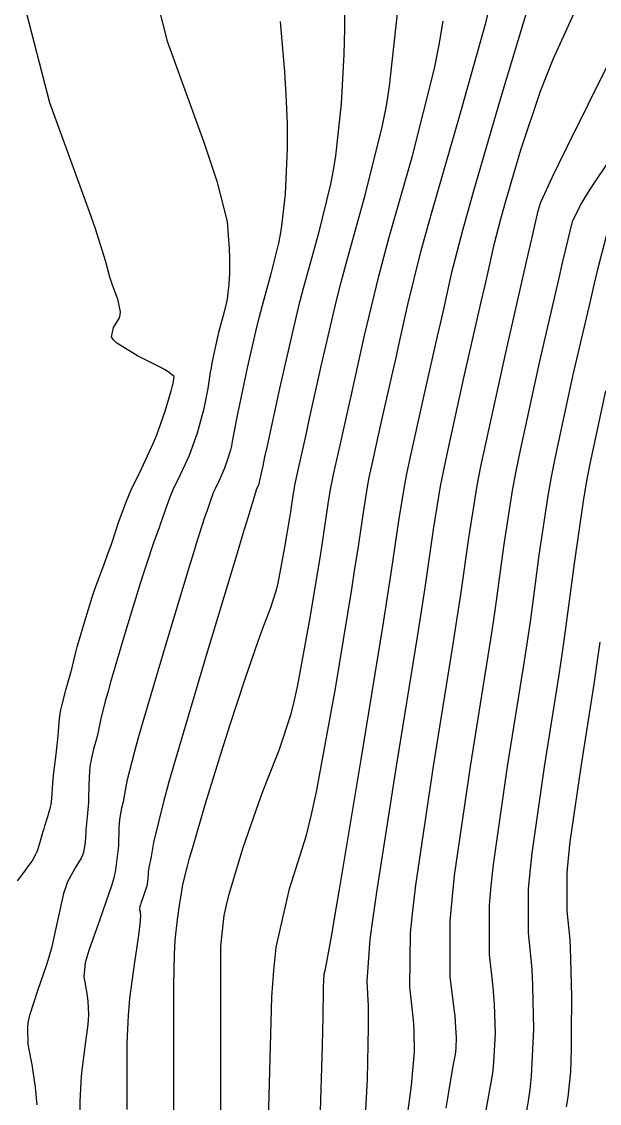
# Model space of a CAD drawing. Header units: metres. Extents: x 837117 to 838479, y 1189012 to 1191015.
# Drawn here: x 837662.7 to 837704, y 1189576 to 1189653.4 of the extents above; entities that cross this region are included whole.
import ezdxf

# ---------------------------------------------------------------- set-up
doc = ezdxf.new("R2010")
doc.units = ezdxf.units.M
doc.header["$LTSCALE"] = 0.3
doc.layers.add('COTAS 10', color=1, linetype='Continuous')
doc.layers.add('COTAS INT', color=252, linetype='Continuous')

msp = doc.modelspace()

# ---------------------------------------------------------------- linework, layer by layer
at = {"layer": 'COTAS 10'}
for points in [[(837662.371, 1189591.921), (837662.843, 1189592.542), (837662.958, 1189592.698), (837663.068, 1189592.849), (837663.411, 1189593.336), (837663.688, 1189593.828), (837663.757, 1189593.981), (837663.821, 1189594.141), (837664.024, 1189594.779), (837664.212, 1189595.464), (837664.267, 1189595.654), (837664.324, 1189595.845), (837664.543, 1189596.533), (837664.729, 1189597.199), (837664.765, 1189597.375), (837664.795, 1189597.548), (837664.846, 1189598.145), (837664.891, 1189598.898), (837664.916, 1189599.169), (837664.946, 1189599.468), (837665.102, 1189600.775), (837665.256, 1189602.061), (837665.286, 1189602.346), (837665.309, 1189602.601), (837665.346, 1189603.268), (837665.423, 1189603.917), (837665.472, 1189604.161), (837665.533, 1189604.432), (837665.851, 1189605.645), (837666.179, 1189606.821), (837666.246, 1189607.07), (837666.302, 1189607.285), (837666.417, 1189607.785), (837666.564, 1189608.374), (837666.639, 1189608.645), (837666.73, 1189608.963), (837667.186, 1189610.501), (837667.72, 1189612.207), (837667.861, 1189612.63), (837667.997, 1189613.032), (837668.464, 1189614.306), (837668.914, 1189615.503), (837669.04, 1189615.857), (837669.167, 1189616.221), (837669.63, 1189617.614), (837670.16, 1189619.078), (837670.329, 1189619.486), (837670.507, 1189619.895), (837671.231, 1189621.384), (837671.97, 1189622.928), (837672.159, 1189623.372), (837672.34, 1189623.824), (837672.938, 1189625.517), (837673.372, 1189626.954), (837673.45, 1189627.245), (837673.51, 1189627.49), (837673.577, 1189627.986), (837673.144, 1189628.332), (837672.89, 1189628.482), (837672.577, 1189628.656), (837670.958, 1189629.478), (837669.477, 1189630.38), (837669.25, 1189630.605), (837669.102, 1189630.818), (837669.232, 1189631.497), (837669.674, 1189632.175), (837669.723, 1189632.389), (837669.741, 1189632.614), (837669.542, 1189633.518), (837669.165, 1189634.523), (837669.071, 1189634.811), (837668.982, 1189635.104), (837668.695, 1189636.199), (837667.922, 1189638.624), (837667.525, 1189639.755), (837667.048, 1189641.087), (837664.669, 1189647.557), (837662.851, 1189654.671)], [(837676.921, 1189572.924), (837676.929, 1189580.808), (837676.93, 1189582.473), (837676.931, 1189583.913), (837676.931, 1189587.241), (837677.169, 1189589.446), (837677.32, 1189590.179), (837677.508, 1189590.964), (837678.491, 1189594.239), (837679.636, 1189597.52), (837679.926, 1189598.309), (837680.204, 1189599.045), (837681.107, 1189601.273), (837681.949, 1189603.872), (837682.188, 1189604.842), (837682.429, 1189605.921), (837683.321, 1189610.723), (837684.072, 1189615.326), (837684.224, 1189616.28), (837684.352, 1189617.095), (837684.613, 1189618.88), (837684.805, 1189620.058), (837684.889, 1189620.49), (837684.987, 1189620.969), (837685.454, 1189623.081), (837686.06, 1189625.753), (837686.246, 1189626.583), (837686.439, 1189627.454), (837687.203, 1189630.927), (837688.225, 1189635.164), (837688.581, 1189636.517), (837688.97, 1189637.947), (837690.638, 1189643.76), (837692.223, 1189650.009), (837692.558, 1189651.714), (837692.849, 1189653.409)], [(837693.059, 1189575.673), (837693.212, 1189576.654), (837693.561, 1189578.684), (837693.715, 1189579.508), (837693.744, 1189579.728), (837693.767, 1189579.945), (837693.804, 1189580.7), (837693.732, 1189581.819), (837693.687, 1189582.266), (837693.632, 1189582.771), (837693.342, 1189585.091), (837693.345, 1189589.039), (837693.474, 1189590.571), (837693.658, 1189592.293), (837694.787, 1189600.1), (837696.062, 1189608.017), (837696.338, 1189609.809), (837696.581, 1189611.427), (837697.182, 1189615.827), (837697.811, 1189619.847), (837698.072, 1189621.226), (837698.371, 1189622.72), (837699.761, 1189629.075), (837701.116, 1189634.933), (837701.392, 1189636.113), (837701.624, 1189637.101), (837702.105, 1189639.075), (837702.667, 1189640.239), (837702.95, 1189640.717), (837703.289, 1189641.262), (837704.974, 1189643.793)]]:
    msp.add_lwpolyline(points, dxfattribs=at)
at = {"layer": 'COTAS INT'}
for points in [[(837671.083, 1189659.858), (837673.091, 1189651.961), (837675.7, 1189644.743), (837676.209, 1189643.238), (837676.627, 1189641.947), (837677.366, 1189639.067), (837677.478, 1189637.757), (837677.5, 1189637.456), (837677.518, 1189637.182), (837677.552, 1189636.413), (837677.548, 1189635.772), (837677.543, 1189635.577), (837677.535, 1189635.376), (837677.494, 1189634.587), (837677.404, 1189633.76), (837677.367, 1189633.534), (837677.324, 1189633.31), (837677.126, 1189632.513), (837676.889, 1189631.659), (837676.823, 1189631.399), (837676.757, 1189631.129), (837676.514, 1189630.071), (837676.282, 1189628.937), (837676.224, 1189628.62), (837676.167, 1189628.301), (837675.98, 1189627.136), (837675.759, 1189625.932), (837675.68, 1189625.588), (837675.595, 1189625.24), (837675.223, 1189623.945), (837674.781, 1189622.679), (837674.65, 1189622.35), (837674.516, 1189622.029), (837674.001, 1189620.947), (837673.507, 1189619.928), (837673.385, 1189619.648), (837673.269, 1189619.369), (837672.907, 1189618.368), (837672.59, 1189617.415), (837672.503, 1189617.166), (837672.417, 1189616.924), (837672.109, 1189616.105), (837671.613, 1189614.647), (837671.408, 1189614.003), (837671.174, 1189613.254), (837670.084, 1189609.679), (837669.032, 1189606.129), (837668.822, 1189605.396), (837668.647, 1189604.771), (837668.309, 1189603.414), (837668.168, 1189602.699), (837668.117, 1189602.479), (837668.062, 1189602.249), (837667.818, 1189601.339), (837667.595, 1189600.35), (837667.553, 1189600.071), (837667.519, 1189599.789), (837667.466, 1189598.753), (837667.45, 1189597.768), (837667.439, 1189597.519), (837667.425, 1189597.28), (837667.351, 1189596.502), (837667.275, 1189595.789), (837667.26, 1189595.592), (837667.247, 1189595.394), (837667.22, 1189594.679), (837667.098, 1189593.957), (837667.025, 1189593.754), (837666.935, 1189593.551), (837666.467, 1189592.809), (837665.927, 1189591.796), (837665.792, 1189591.422), (837665.662, 1189591.007), (837665.242, 1189589.172), (837664.788, 1189587.109), (837664.636, 1189586.551), (837664.473, 1189585.998), (837663.79, 1189584.049), (837663.225, 1189582.301), (837663.136, 1189581.876), (837663.077, 1189581.477), (837663.107, 1189580.246), (837663.323, 1189579.127), (837663.38, 1189578.798), (837663.436, 1189578.46), (837663.63, 1189577.173), (837663.75, 1189575.898)], [(837685.803, 1189655.723), (837685.787, 1189652.831), (837685.762, 1189651.954), (837685.73, 1189651.045), (837685.541, 1189647.488), (837685.138, 1189643.76), (837684.97, 1189642.743), (837684.778, 1189641.732), (837683.882, 1189638.136), (837682.817, 1189634.286), (837682.518, 1189633.115), (837682.218, 1189631.899), (837681.122, 1189627.128), (837680.231, 1189623.036), (837680.059, 1189622.247), (837679.921, 1189621.608), (837679.694, 1189620.544), (837679.677, 1189620.452), (837679.671, 1189620.426), (837679.664, 1189620.399), (837679.636, 1189620.301), (837679.602, 1189620.204), (837679.592, 1189620.179), (837679.582, 1189620.155), (837679.543, 1189620.072), (837679.505, 1189619.995), (837679.496, 1189619.973), (837679.487, 1189619.952), (837679.459, 1189619.876), (837679.435, 1189619.803), (837679.429, 1189619.784), (837679.422, 1189619.766), (837679.399, 1189619.703), (837678.845, 1189617.878), (837678.504, 1189616.749), (837678.081, 1189615.348), (837675.878, 1189608.036), (837673.634, 1189600.463), (837673.186, 1189598.898), (837672.813, 1189597.565), (837672.093, 1189594.67), (837671.9, 1189593.526), (837671.86, 1189593.297), (837671.826, 1189593.105), (837671.751, 1189592.726), (837671.72, 1189592.55), (837671.715, 1189592.485), (837671.71, 1189592.414), (837671.703, 1189592.099), (837671.655, 1189591.688), (837671.625, 1189591.556), (837671.587, 1189591.415), (837671.387, 1189590.841), (837671.194, 1189590.309), (837671.16, 1189590.195), (837671.134, 1189590.095), (837671.11, 1189589.856), (837671.139, 1189589.704), (837671.147, 1189589.659), (837671.154, 1189589.613), (837671.181, 1189589.438), (837671.123, 1189588.79), (837671.078, 1189588.445), (837671.021, 1189588.029), (837670.706, 1189585.932), (837670.387, 1189583.511), (837670.327, 1189582.891), (837670.278, 1189582.292), (837670.202, 1189580.311), (837670.202, 1189577.695), (837670.201, 1189576.695), (837670.201, 1189575.576)], [(837680.325, 1189574.813), (837680.562, 1189583.595), (837680.708, 1189585.503), (837680.89, 1189587.183), (837681.837, 1189591.358), (837683.058, 1189595.19), (837683.412, 1189596.654), (837683.773, 1189598.293), (837685.132, 1189605.667), (837686.291, 1189612.779), (837686.526, 1189614.253), (837686.724, 1189615.512), (837687.127, 1189618.269), (837687.423, 1189620.089), (837687.553, 1189620.757), (837687.705, 1189621.497), (837688.426, 1189624.761), (837689.237, 1189628.312), (837689.444, 1189629.233), (837689.645, 1189630.127), (837690.309, 1189633.129), (837691.252, 1189636.909), (837691.629, 1189638.293), (837692.056, 1189639.824), (837694.016, 1189646.572), (837695.889, 1189653.279), (837696.261, 1189654.784)], [(837698.951, 1189654.528), (837696.975, 1189647.97), (837694.988, 1189641.178), (837694.572, 1189639.717), (837694.216, 1189638.437), (837693.415, 1189635.331), (837692.851, 1189632.8), (837692.643, 1189631.883), (837692.413, 1189630.872), (837691.398, 1189626.44), (837690.422, 1189622.025), (837690.218, 1189621.025), (837690.041, 1189620.121), (837689.641, 1189617.659), (837689.095, 1189613.929), (837688.828, 1189612.226), (837688.51, 1189610.232), (837686.942, 1189600.611), (837685.395, 1189591.303), (837685.091, 1189589.507), (837684.841, 1189588.049), (837684.388, 1189585.606), (837684.305, 1189585.244), (837684.29, 1189585.098), (837684.277, 1189584.933), (837684.257, 1189584.171), (837684.219, 1189582.174), (837684.195, 1189581.23), (837684.165, 1189580.117), (837684.012, 1189574.683)], [(837687.181, 1189573.314), (837687.418, 1189577.744), (837687.491, 1189581.457), (837687.493, 1189582.262), (837687.485, 1189582.97), (837687.391, 1189584.719), (837687.624, 1189587.761), (837687.824, 1189589.283), (837688.083, 1189591.101), (837689.504, 1189600.121), (837691.008, 1189609.376), (837691.318, 1189611.341), (837691.583, 1189613.046), (837692.154, 1189617.048), (837692.66, 1189620.152), (837692.882, 1189621.292), (837693.14, 1189622.553), (837694.37, 1189628.119), (837695.59, 1189633.431), (837695.842, 1189634.532), (837696.057, 1189635.473), (837696.521, 1189637.533), (837696.944, 1189639.174), (837697.133, 1189639.85), (837697.352, 1189640.622), (837698.402, 1189644.211), (837699.809, 1189648.399), (837700.253, 1189649.548), (837700.721, 1189650.694), (837702.61, 1189654.797)], [(837681.165, 1189653.377), (837681.473, 1189649.77), (837681.534, 1189648.94), (837681.585, 1189648.185), (837681.678, 1189646.068), (837681.667, 1189644.301), (837681.652, 1189643.766), (837681.633, 1189643.21), (837681.517, 1189641.038), (837681.271, 1189638.76), (837681.169, 1189638.139), (837681.051, 1189637.521), (837680.504, 1189635.324), (837679.853, 1189632.972), (837679.671, 1189632.257), (837679.487, 1189631.514), (837678.818, 1189628.6), (837678.257, 1189625.987), (837678.141, 1189625.434), (837678.044, 1189624.954), (837677.837, 1189623.84), (837677.718, 1189623.192), (837677.676, 1189623.007), (837677.63, 1189622.82), (837677.43, 1189622.123), (837677.191, 1189621.442), (837677.121, 1189621.264), (837677.049, 1189621.092), (837676.772, 1189620.509), (837676.506, 1189619.961), (837676.44, 1189619.811), (837676.378, 1189619.661), (837676.183, 1189619.122), (837676.012, 1189618.609), (837675.966, 1189618.475), (837675.919, 1189618.345), (837675.754, 1189617.904), (837675.229, 1189616.263), (837674.956, 1189615.376), (837674.628, 1189614.301), (837672.981, 1189608.858), (837671.333, 1189603.296), (837671.004, 1189602.147), (837670.73, 1189601.168), (837670.201, 1189599.042), (837670.034, 1189598.113), (837669.989, 1189597.888), (837669.944, 1189597.677), (837669.784, 1189597.033), (837669.658, 1189596.295), (837669.634, 1189596.025), (837669.615, 1189595.727), (837669.586, 1189594.414), (837669.386, 1189592.697), (837669.258, 1189592.145), (837669.1, 1189591.558), (837668.268, 1189589.162), (837667.461, 1189586.941), (837667.318, 1189586.465), (837667.209, 1189586.049), (837667.108, 1189585.051), (837667.231, 1189584.415), (837667.263, 1189584.228), (837667.295, 1189584.037), (837667.405, 1189583.306), (837667.437, 1189582.344), (837667.419, 1189582.007), (837667.39, 1189581.639), (837667.188, 1189580.056), (837666.966, 1189578.372), (837666.924, 1189577.941), (837666.89, 1189577.524), (837666.837, 1189576.147), (837666.837, 1189572.853)], [(837673.559, 1189571.733), (837673.565, 1189578.3), (837673.566, 1189579.759), (837673.566, 1189584.476), (837673.603, 1189586.655), (837673.627, 1189587.18), (837673.657, 1189587.672), (837673.815, 1189589.168), (837673.996, 1189590.328), (837674.041, 1189590.608), (837674.082, 1189590.87), (837674.212, 1189591.67), (837674.53, 1189592.973), (837674.69, 1189593.552), (837674.882, 1189594.227), (837675.835, 1189597.452), (837676.974, 1189601.159), (837677.283, 1189602.136), (837677.589, 1189603.093), (837678.669, 1189606.371), (837679.596, 1189609.065), (837679.805, 1189609.653), (837679.994, 1189610.172), (837680.504, 1189611.479), (837680.887, 1189612.661), (837680.996, 1189613.102), (837681.105, 1189613.593), (837681.511, 1189615.778), (837681.853, 1189617.873), (837681.922, 1189618.307), (837681.98, 1189618.678), (837682.099, 1189619.49), (837682.186, 1189620.026), (837682.225, 1189620.223), (837682.269, 1189620.441), (837682.482, 1189621.402), (837682.883, 1189623.193), (837683.047, 1189623.934), (837683.233, 1189624.781), (837684.096, 1189628.724), (837685.197, 1189633.419), (837685.533, 1189634.74), (837685.883, 1189636.07), (837687.26, 1189640.948), (837688.505, 1189645.944), (837688.772, 1189647.348), (837689.005, 1189648.761), (837689.565, 1189653.939)], [(837690.268, 1189574.967), (837690.43, 1189576.211), (837690.562, 1189577.281), (837690.793, 1189579.699), (837690.762, 1189581.193), (837690.729, 1189581.681), (837690.686, 1189582.2), (837690.441, 1189584.343), (837690.512, 1189588.192), (837690.668, 1189589.786), (837690.882, 1189591.611), (837692.146, 1189600.111), (837693.535, 1189608.696), (837693.828, 1189610.575), (837694.082, 1189612.237), (837694.668, 1189616.438), (837695.278, 1189620.184), (837695.546, 1189621.559), (837695.858, 1189623.081), (837697.342, 1189629.798), (837698.767, 1189635.991), (837699.262, 1189638.146), (837699.627, 1189639.736), (837699.673, 1189639.912), (837699.693, 1189639.984), (837699.716, 1189640.067), (837699.829, 1189640.451), (837700.666, 1189642.269), (837701.147, 1189643.255), (837701.735, 1189644.451), (837704.758, 1189650.514)], [(837704.498, 1189638.024), (837703.871, 1189635.549), (837703.627, 1189634.536), (837703.352, 1189633.381), (837702.105, 1189628.024), (837700.856, 1189622.237), (837700.58, 1189620.81), (837700.333, 1189619.46), (837699.696, 1189615.217), (837699.08, 1189610.618), (837698.848, 1189609.043), (837698.588, 1189607.338), (837697.429, 1189600.09), (837696.418, 1189593.101), (837696.253, 1189591.559), (837696.138, 1189590.187), (837696.135, 1189586.653), (837696.395, 1189584.314), (837696.445, 1189583.696), (837696.485, 1189583.091), (837696.551, 1189581.011), (837696.452, 1189578.955), (837696.388, 1189578.364), (837696.309, 1189577.763), (837695.891, 1189575.518)], [(837704.449, 1189626.973), (837703.341, 1189621.754), (837703.087, 1189620.395), (837702.855, 1189619.073), (837702.21, 1189614.606), (837701.579, 1189609.809), (837701.357, 1189608.278), (837701.115, 1189606.659), (837700.07, 1189600.079), (837699.178, 1189593.908), (837699.032, 1189592.547), (837698.93, 1189591.335), (837698.928, 1189588.215), (837699.158, 1189585.857), (837699.202, 1189585.126), (837699.238, 1189584.362), (837699.299, 1189581.322), (837699.137, 1189577.964), (837699.033, 1189576.999), (837698.903, 1189576.019), (837698.221, 1189572.352)], [(837701.677, 1189575.75), (837701.786, 1189576.456), (837701.986, 1189578.275), (837702.025, 1189579.855), (837702.032, 1189580.41), (837702.037, 1189581.017), (837702.043, 1189583.636), (837701.99, 1189586.375), (837701.959, 1189587.057), (837701.92, 1189587.706), (837701.721, 1189589.777), (837701.723, 1189592.484), (837701.811, 1189593.534), (837701.938, 1189594.716), (837702.711, 1189600.069), (837703.642, 1189605.979), (837703.867, 1189607.512), (837704.078, 1189608.999)]]:
    msp.add_lwpolyline(points, dxfattribs=at)

doc.saveas('drawing.dxf')
